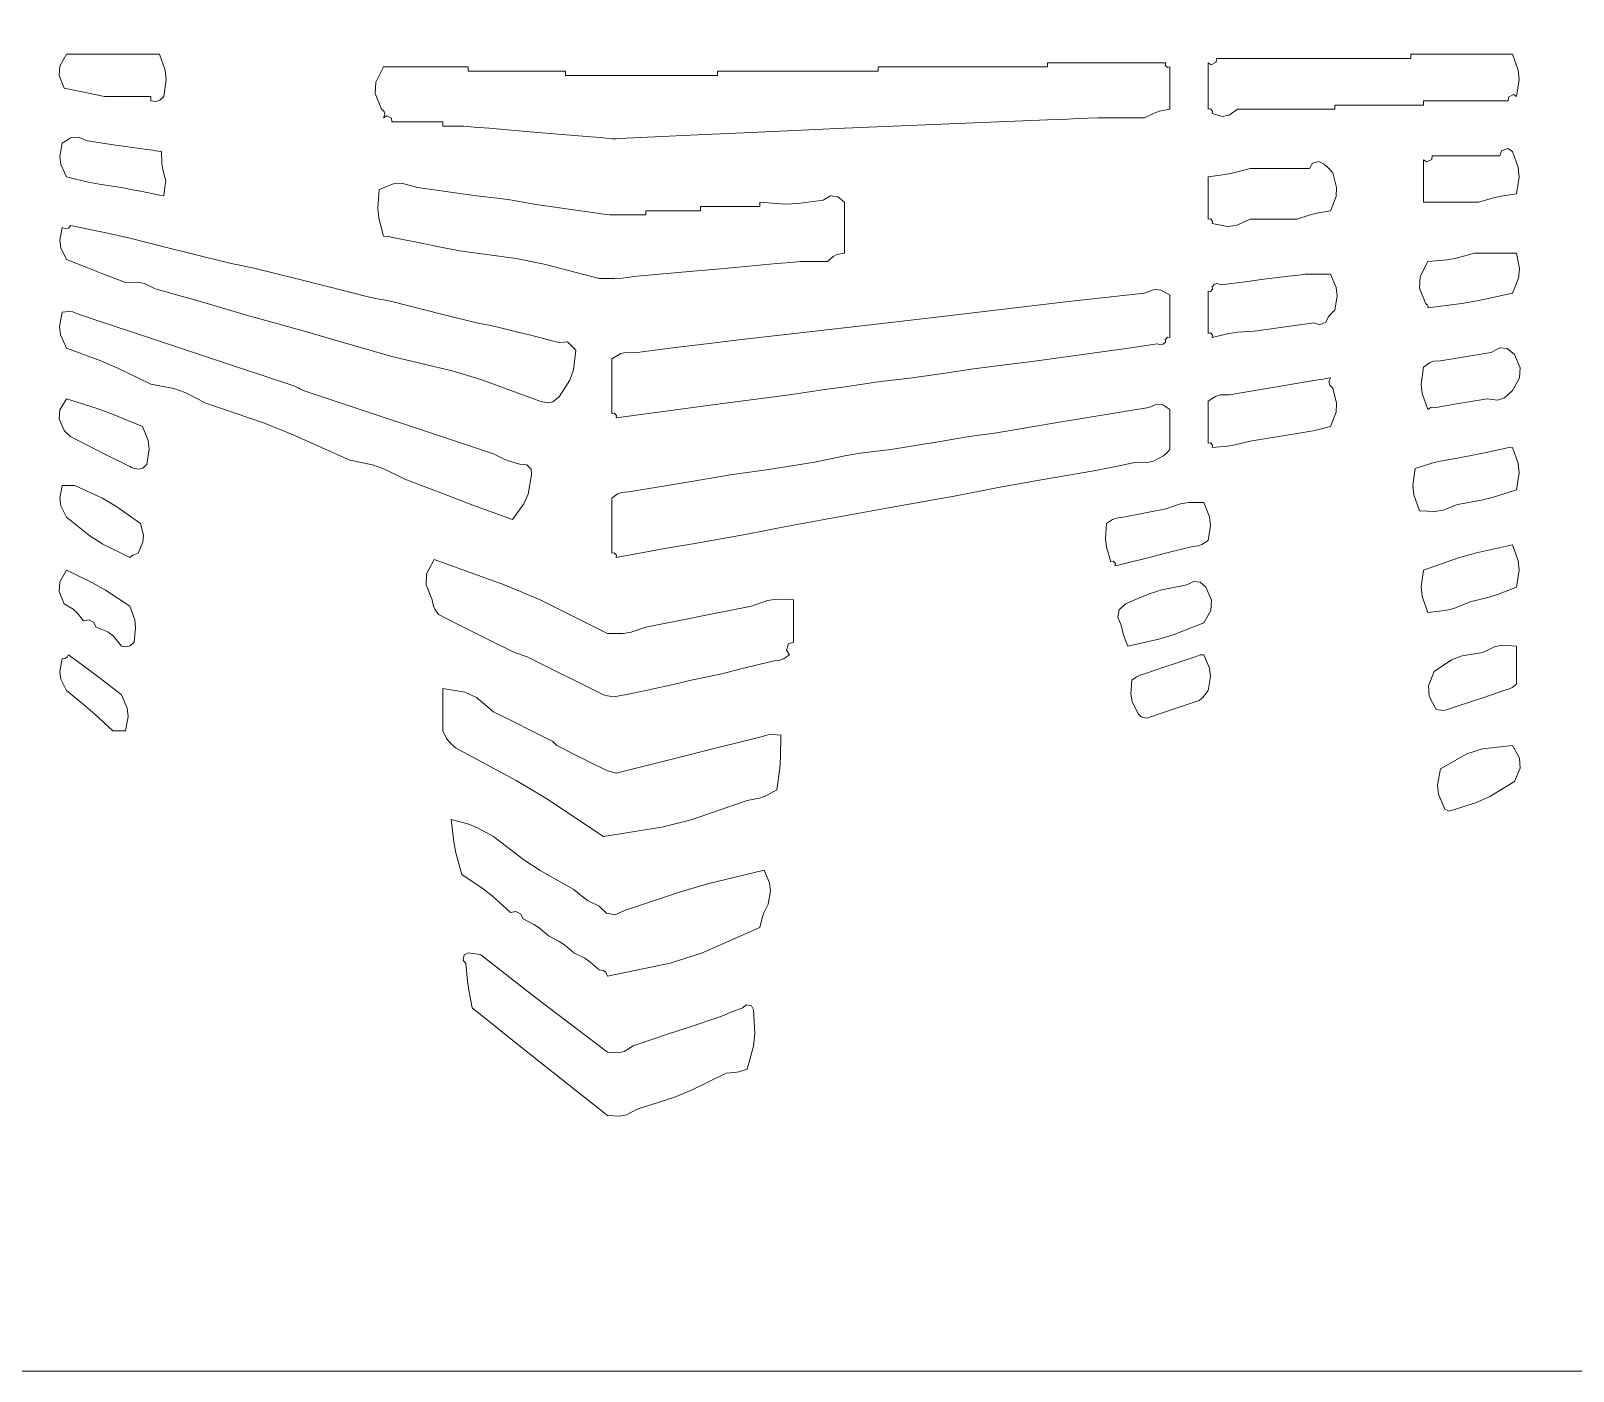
# Model space of a CAD drawing. Header units: millimetres. Extents: x -47800 to 104182, y -50696 to 46579.
# Drawn here: x -47197.87 to -47189.13, y 45954.62 to 45962.22 of the extents above; entities that cross this region are included whole.
import ezdxf

# ---------------------------------------------------------------- set-up
doc = ezdxf.new("R2010")
doc.units = ezdxf.units.MM
doc.header["$LTSCALE"] = 0.5
doc.layers.add('图框', color=7, linetype='Continuous', lineweight=18)
doc.layers.add('打印', color=7, linetype='Continuous', lineweight=15, plot=False)
doc.layers.add('打印-禁用', color=7, linetype='Continuous', lineweight=15, plot=False)

# ---------------------------------------------------------------- blocks, each defined once
blk = doc.blocks.new('GZDEH零件A4图框V01版')
at = {"lineweight": 5}
for p, q in [((65.4866, 7.4648), (65.4488, 7.3979)), ((65.6975, 7.4648), (65.4866, 7.4648)), ((65.803, 7.4648), (65.6975, 7.4648)), ((66.0139, 7.4648), (65.803, 7.4648)), ((66.0463, 7.374), (66.0139, 7.4648)), ((72.0058, 7.4408), (72.0035, 7.4195)), ((72.4468, 7.4408), (72.0058, 7.4408)), ((72.6673, 7.4408), (72.4468, 7.4408)), ((73.1083, 7.4408), (72.6673, 7.4408)), ((73.3384, 7.4648), (73.1083, 7.4648)), ((73.1083, 7.4648), (73.1083, 7.4552)), ((73.1083, 7.4552), (73.1083, 7.4504)), ((73.1083, 7.4504), (73.1083, 7.4408)), ((73.4535, 7.4648), (73.3384, 7.4648)), ((73.6836, 7.4648), (73.4535, 7.4648)), ((73.7159, 7.374), (73.6836, 7.4648)), ((65.4488, 7.3979), (65.4454, 7.3441)), ((66.0516, 7.3204), (66.0463, 7.374)), ((67.2842, 7.3928), (67.2401, 7.3076)), ((67.4759, 7.3928), (67.2842, 7.3928)), ((67.5718, 7.3928), (67.4759, 7.3928)), ((67.7635, 7.3928), (67.5718, 7.3928)), ((67.7635, 7.3833), (67.7635, 7.3928)), ((67.7635, 7.3785), (67.7635, 7.3833)), ((67.7635, 7.3689), (67.7635, 7.3785)), ((67.984, 7.3689), (67.7635, 7.3689)), ((68.0943, 7.3689), (67.984, 7.3689)), ((68.3148, 7.3689), (68.0943, 7.3689)), ((68.3148, 7.3593), (68.3148, 7.3689)), ((68.3148, 7.3545), (68.3148, 7.3593)), ((68.3148, 7.3449), (68.3148, 7.3545)), ((68.6599, 7.3449), (68.3148, 7.3449)), ((68.8325, 7.3449), (68.6599, 7.3449)), ((69.1776, 7.3449), (68.8325, 7.3449)), ((69.5419, 7.3689), (69.1776, 7.3689)), ((69.1776, 7.3689), (69.1776, 7.3593)), ((69.1776, 7.3593), (69.1776, 7.3545)), ((69.1776, 7.3545), (69.1776, 7.3449)), ((69.7241, 7.3689), (69.5419, 7.3689)), ((70.0884, 7.3689), (69.7241, 7.3689)), ((70.4719, 7.3928), (70.0884, 7.3928)), ((70.0884, 7.3928), (70.0884, 7.3833)), ((70.0884, 7.3833), (70.0884, 7.3785)), ((70.0884, 7.3785), (70.0884, 7.3689)), ((70.6636, 7.3928), (70.4719, 7.3928)), ((71.0471, 7.3928), (70.6636, 7.3928)), ((71.3155, 7.4168), (71.0471, 7.4168)), ((71.0471, 7.4168), (71.0471, 7.4072)), ((71.0471, 7.4072), (71.0471, 7.4024)), ((71.0471, 7.4024), (71.0471, 7.3928)), ((71.4498, 7.4168), (71.3155, 7.4168)), ((71.7182, 7.4168), (71.4498, 7.4168)), ((71.7159, 7.4035), (71.7182, 7.4168)), ((71.7288, 7.3906), (71.7159, 7.4035)), ((71.7422, 7.3928), (71.7288, 7.3906)), ((71.7422, 7.297), (71.7422, 7.3928)), ((71.9763, 7.4059), (71.9579, 7.4168)), ((71.9579, 7.4168), (71.9579, 7.3114)), ((72.0035, 7.4195), (71.9763, 7.4059)), ((73.7213, 7.3204), (73.7159, 7.374)), ((65.4454, 7.3441), (65.4746, 7.273)), ((65.4746, 7.273), (65.5659, 7.2547)), ((66.0379, 7.2251), (66.0516, 7.3204)), ((67.2401, 7.3076), (67.2368, 7.2424)), ((71.7422, 7.249), (71.7422, 7.297)), ((71.9579, 7.3114), (71.9579, 7.2586)), ((71.9579, 7.2586), (71.9579, 7.1532)), ((73.7075, 7.2251), (73.7213, 7.3204)), ((65.5659, 7.2547), (65.6114, 7.2451)), ((65.6114, 7.2451), (65.7023, 7.2251)), ((65.7023, 7.2251), (65.8078, 7.2251)), ((65.8078, 7.2251), (65.8605, 7.2251)), ((65.8605, 7.2251), (65.9659, 7.2251)), ((65.9659, 7.2251), (65.9659, 7.2155)), ((65.9659, 7.2155), (65.9659, 7.2107)), ((65.9659, 7.2107), (65.9659, 7.2011)), ((65.9659, 7.2011), (65.9961, 7.1977)), ((65.9961, 7.1977), (66.0158, 7.2043)), ((66.0158, 7.2043), (66.0379, 7.2251)), ((67.2368, 7.2424), (67.2722, 7.1532)), ((71.7422, 7.1532), (71.7422, 7.249)), ((72.6769, 7.1676), (72.6769, 7.1771)), ((72.6769, 7.1771), (72.8782, 7.1771)), ((72.8782, 7.1771), (72.9789, 7.1771)), ((72.9789, 7.1771), (73.1802, 7.1771)), ((73.1802, 7.1915), (73.1802, 7.2011)), ((73.1802, 7.2011), (73.372, 7.2011)), ((73.1802, 7.1867), (73.1802, 7.1915)), ((73.1802, 7.1771), (73.1802, 7.1867)), ((73.372, 7.2011), (73.4679, 7.2011)), ((73.4679, 7.2011), (73.6596, 7.2011)), ((73.6596, 7.2011), (73.6619, 7.2224)), ((73.6619, 7.2224), (73.6891, 7.236)), ((73.6891, 7.236), (73.7075, 7.2251)), ((67.2722, 7.1532), (67.2874, 7.1406)), ((67.2917, 7.1235), (67.2842, 7.1052)), ((67.2842, 7.1052), (67.3026, 7.1162)), ((67.2874, 7.1406), (67.2917, 7.1235)), ((67.3026, 7.1162), (67.3298, 7.1026)), ((67.3298, 7.1026), (67.3321, 7.0813)), ((70.5869, 7.0741), (71.0471, 7.0933)), ((71.0471, 7.0933), (71.1622, 7.098)), ((71.1622, 7.098), (71.2197, 7.1004)), ((71.2197, 7.1004), (71.3347, 7.1052)), ((71.3347, 7.1052), (71.4402, 7.1052)), ((71.4402, 7.1052), (71.4929, 7.1052)), ((71.4929, 7.1052), (71.5984, 7.1052)), ((71.5984, 7.1052), (71.6528, 7.132)), ((71.6528, 7.132), (71.6826, 7.1419)), ((71.6826, 7.1419), (71.7422, 7.1532)), ((71.9579, 7.1532), (71.9713, 7.1554)), ((71.9713, 7.1554), (71.9841, 7.1426)), ((71.9841, 7.1426), (71.9819, 7.1292)), ((71.9819, 7.1292), (72.0376, 7.1121)), ((72.0376, 7.1121), (72.0784, 7.1189)), ((72.0784, 7.1189), (72.1257, 7.1532)), ((72.1257, 7.1532), (72.3462, 7.1532)), ((72.3462, 7.1532), (72.4564, 7.1532)), ((72.4564, 7.1532), (72.6769, 7.1532)), ((72.6769, 7.1628), (72.6769, 7.1676)), ((72.6769, 7.1532), (72.6769, 7.1628)), ((67.3321, 7.0813), (67.4472, 7.0813)), ((67.4472, 7.0813), (67.5047, 7.0813)), ((67.5047, 7.0813), (67.6197, 7.0813)), ((67.6197, 7.0813), (67.6197, 7.0717)), ((67.6197, 7.0717), (67.6197, 7.0669)), ((67.6197, 7.0669), (67.6197, 7.0573)), ((67.6197, 7.0573), (67.6677, 7.0573)), ((67.6677, 7.0573), (67.6916, 7.0573)), ((67.6916, 7.0573), (67.7396, 7.0573)), ((67.7396, 7.0573), (67.7971, 7.0525)), ((67.7971, 7.0525), (67.8258, 7.0501)), ((67.8258, 7.0501), (67.8834, 7.0453)), ((67.8834, 7.0453), (68.1135, 7.0261)), ((68.1135, 7.0261), (68.2285, 7.0166)), ((68.2285, 7.0166), (68.4586, 6.9974)), ((68.4586, 6.9974), (68.5161, 6.9926)), ((68.5784, 6.9854), (69.1057, 7.0094)), ((69.1057, 7.0094), (69.3694, 7.0213)), ((69.3694, 7.0213), (69.8967, 7.0453)), ((69.8967, 7.0453), (70.3568, 7.0645)), ((70.3568, 7.0645), (70.5869, 7.0741)), ((65.4626, 6.9614), (65.45, 6.8852)), ((65.5122, 6.991), (65.4626, 6.9614)), ((65.5526, 6.9943), (65.5122, 6.991)), ((65.6064, 6.9734), (65.5526, 6.9943)), ((65.7407, 6.9542), (65.6064, 6.9734)), ((65.8078, 6.9447), (65.7407, 6.9542)), ((65.942, 6.9255), (65.8078, 6.9447)), ((65.9755, 6.9207), (65.942, 6.9255)), ((65.9923, 6.9183), (65.9755, 6.9207)), ((66.0259, 6.9135), (65.9923, 6.9183)), ((66.0282, 6.8457), (66.0259, 6.9135)), ((68.5161, 6.9926), (68.5449, 6.9902)), ((68.5449, 6.9902), (68.6024, 6.9854)), ((68.588, 6.9854), (68.5784, 6.9854)), ((68.5928, 6.9854), (68.588, 6.9854)), ((68.6024, 6.9854), (68.5928, 6.9854)), ((73.622, 6.918), (73.6117, 6.8895)), ((73.6582, 6.9301), (73.622, 6.918)), ((73.6836, 6.9135), (73.6582, 6.9301)), ((73.7159, 6.8227), (73.6836, 6.9135)), ((65.45, 6.8852), (65.4556, 6.8405)), ((65.4556, 6.8405), (65.4866, 6.7697)), ((66.0331, 6.8114), (66.0282, 6.8457)), ((72.5507, 6.8478), (72.5331, 6.8176)), ((72.5861, 6.8579), (72.5507, 6.8478)), ((72.617, 6.8416), (72.5861, 6.8579)), ((72.6362, 6.8224), (72.617, 6.8416)), ((72.6458, 6.8128), (72.6362, 6.8224)), ((73.1987, 6.8546), (73.1802, 6.8656)), ((73.1802, 6.8656), (73.1802, 6.7697)), ((73.2259, 6.8682), (73.1987, 6.8546)), ((73.2282, 6.8895), (73.2259, 6.8682)), ((73.3816, 6.8895), (73.2282, 6.8895)), ((73.4583, 6.8895), (73.3816, 6.8895)), ((73.6117, 6.8895), (73.4583, 6.8895)), ((73.7213, 6.7692), (73.7159, 6.8227)), ((65.4866, 6.7697), (65.61, 6.74)), ((65.61, 6.74), (65.6726, 6.728)), ((66.0498, 6.7457), (66.0331, 6.8114)), ((66.0449, 6.7122), (66.0498, 6.7457)), ((67.3926, 6.7326), (67.3405, 6.7297)), ((67.4759, 6.7098), (67.3926, 6.7326)), ((72.0547, 6.7833), (71.9579, 6.7697)), ((71.9579, 6.7697), (71.9579, 6.6738)), ((72.103, 6.7929), (72.0547, 6.7833)), ((72.1976, 6.8176), (72.103, 6.7929)), ((72.3318, 6.8176), (72.1976, 6.8176)), ((72.3989, 6.8176), (72.3318, 6.8176)), ((72.5331, 6.8176), (72.3989, 6.8176)), ((72.6649, 6.7937), (72.6458, 6.8128)), ((72.6867, 6.71), (72.6649, 6.7937)), ((73.1802, 6.7697), (73.1802, 6.7218)), ((73.7075, 6.6738), (73.7213, 6.7692)), ((65.6726, 6.728), (65.7982, 6.7098)), ((65.7982, 6.7098), (65.8701, 6.6954)), ((65.8701, 6.6954), (65.906, 6.6882)), ((65.906, 6.6882), (65.9779, 6.6738)), ((65.9779, 6.6738), (66.0019, 6.669)), ((66.0019, 6.669), (66.0139, 6.6666)), ((66.0139, 6.6666), (66.0379, 6.6618)), ((66.0379, 6.6618), (66.0425, 6.6954)), ((66.0425, 6.6954), (66.0449, 6.7122)), ((67.2602, 6.6978), (67.2521, 6.5922)), ((67.3405, 6.7297), (67.2602, 6.6978)), ((67.6101, 6.6906), (67.4759, 6.7098)), ((67.6772, 6.681), (67.6101, 6.6906)), ((67.8115, 6.6618), (67.6772, 6.681)), ((67.9462, 6.6468), (67.8115, 6.6618)), ((68.0134, 6.6372), (67.9462, 6.6468)), ((69.8188, 6.6616), (69.7768, 6.6379)), ((69.8603, 6.6574), (69.8188, 6.6616)), ((69.8967, 6.6259), (69.8603, 6.6574)), ((71.9579, 6.6738), (71.9579, 6.6259)), ((72.6529, 6.5779), (72.6838, 6.6587)), ((72.6838, 6.6587), (72.6867, 6.71)), ((73.1802, 6.7218), (73.1802, 6.6259)), ((73.4918, 6.6259), (73.5768, 6.6503)), ((73.5768, 6.6503), (73.6202, 6.66)), ((73.6202, 6.66), (73.7075, 6.6738)), ((67.2521, 6.5922), (67.2572, 6.5365)), ((68.147, 6.6139), (68.0134, 6.6372)), ((68.2812, 6.5947), (68.147, 6.6139)), ((68.3483, 6.5851), (68.2812, 6.5947)), ((68.4826, 6.566), (68.3483, 6.5851)), ((68.5161, 6.5612), (68.4826, 6.566)), ((68.5329, 6.5588), (68.5161, 6.5612)), ((68.5665, 6.554), (68.5329, 6.5588)), ((68.8948, 6.5779), (68.7702, 6.5779)), ((68.7702, 6.5779), (68.7702, 6.5684)), ((68.7702, 6.5684), (68.7702, 6.5636)), ((68.7702, 6.5636), (68.7702, 6.554)), ((68.9571, 6.5779), (68.8948, 6.5779)), ((69.0818, 6.5779), (68.9571, 6.5779)), ((69.216, 6.6019), (69.0818, 6.6019)), ((69.0818, 6.6019), (69.0818, 6.5923)), ((69.0818, 6.5923), (69.0818, 6.5875)), ((69.0818, 6.5875), (69.0818, 6.5779)), ((69.2831, 6.6019), (69.216, 6.6019)), ((69.4173, 6.6019), (69.2831, 6.6019)), ((69.5608, 6.6158), (69.4173, 6.6259)), ((69.4173, 6.6259), (69.4173, 6.6163)), ((69.4173, 6.6163), (69.4173, 6.6115)), ((69.4173, 6.6115), (69.4173, 6.6019)), ((69.6343, 6.6183), (69.5608, 6.6158)), ((69.7768, 6.6379), (69.6343, 6.6183)), ((69.8967, 6.5108), (69.8967, 6.6259)), ((71.9579, 6.6259), (71.9579, 6.53)), ((72.5362, 6.555), (72.575, 6.5647)), ((72.575, 6.5647), (72.6529, 6.5779)), ((73.1802, 6.6259), (73.3049, 6.6259)), ((73.3049, 6.6259), (73.3672, 6.6259)), ((73.3672, 6.6259), (73.4918, 6.6259)), ((65.4626, 6.4821), (65.4496, 6.4107)), ((65.4809, 6.4746), (65.4626, 6.4821)), ((65.498, 6.4788), (65.4809, 6.4746)), ((65.5106, 6.4941), (65.498, 6.4788)), ((65.645, 6.4664), (65.5106, 6.4941)), ((67.2572, 6.5365), (67.2842, 6.4341)), ((68.6479, 6.554), (68.5665, 6.554)), ((68.6887, 6.554), (68.6479, 6.554)), ((68.7702, 6.554), (68.6887, 6.554)), ((69.8967, 6.4533), (69.8967, 6.5108)), ((71.9579, 6.53), (71.9713, 6.5323)), ((71.9713, 6.5323), (71.9841, 6.5194)), ((71.9841, 6.5194), (71.9819, 6.506)), ((71.9819, 6.506), (72.067, 6.4889)), ((72.067, 6.4889), (72.1183, 6.4946)), ((72.1183, 6.4946), (72.1976, 6.53)), ((72.1976, 6.53), (72.303, 6.53)), ((72.303, 6.53), (72.3558, 6.53)), ((72.3558, 6.53), (72.4612, 6.53)), ((72.4612, 6.53), (72.5362, 6.555)), ((65.4496, 6.4107), (65.4553, 6.3678)), ((65.7121, 6.452), (65.645, 6.4664)), ((65.8461, 6.4222), (65.7121, 6.452)), ((66.0762, 6.3646), (65.8461, 6.4222)), ((67.2842, 6.4341), (67.3132, 6.4316)), ((67.3132, 6.4316), (67.3278, 6.4291)), ((67.3278, 6.4291), (67.3561, 6.4222)), ((67.3561, 6.4222), (67.4999, 6.3934)), ((67.4999, 6.3934), (67.5718, 6.379)), ((69.8967, 6.3383), (69.8967, 6.4533)), ((65.4553, 6.3678), (65.4866, 6.3023)), ((65.4866, 6.3023), (65.6206, 6.249)), ((66.1912, 6.3359), (66.0762, 6.3646)), ((66.4213, 6.2783), (66.1912, 6.3359)), ((67.5718, 6.379), (67.7156, 6.3503)), ((67.7156, 6.3503), (68.0351, 6.3066)), ((68.0351, 6.3066), (68.1943, 6.2752)), ((69.8008, 6.2903), (69.8326, 6.319)), ((69.8326, 6.319), (69.8546, 6.33)), ((69.8546, 6.33), (69.8967, 6.3383)), ((73.311, 6.2997), (73.2042, 6.2903)), ((73.3646, 6.3095), (73.311, 6.2997)), ((73.4679, 6.3383), (73.3646, 6.3095)), ((73.5637, 6.3383), (73.4679, 6.3383)), ((73.6117, 6.3383), (73.5637, 6.3383)), ((73.7075, 6.3383), (73.6117, 6.3383)), ((73.7241, 6.2482), (73.7075, 6.3383)), ((65.6206, 6.249), (65.6877, 6.2226)), ((65.6877, 6.2226), (65.8221, 6.1705)), ((66.4693, 6.2688), (66.4213, 6.2783)), ((66.4932, 6.264), (66.4693, 6.2688)), ((66.5412, 6.2544), (66.4932, 6.264)), ((66.8096, 6.1873), (66.5412, 6.2544)), ((68.1943, 6.2752), (68.5065, 6.1945)), ((68.7222, 6.2064), (69.0386, 6.2352)), ((69.0386, 6.2352), (69.1968, 6.2496)), ((69.1968, 6.2496), (69.5132, 6.2783)), ((69.5132, 6.2783), (69.5659, 6.2831)), ((69.5659, 6.2831), (69.5923, 6.2855)), ((69.5923, 6.2855), (69.645, 6.2903)), ((69.645, 6.2903), (69.7073, 6.2903)), ((69.7073, 6.2903), (69.7385, 6.2903)), ((69.7385, 6.2903), (69.8008, 6.2903)), ((72.4516, 6.2112), (72.4133, 6.2064)), ((72.4708, 6.2136), (72.4516, 6.2112)), ((72.5091, 6.2184), (72.4708, 6.2136)), ((72.5667, 6.2184), (72.5091, 6.2184)), ((72.5954, 6.2184), (72.5667, 6.2184)), ((72.6529, 6.2184), (72.5954, 6.2184)), ((72.685, 6.1429), (72.6529, 6.2184)), ((73.2042, 6.2903), (73.1601, 6.2051)), ((73.7186, 6.1952), (73.7241, 6.2482)), ((65.8221, 6.1705), (65.8907, 6.1737)), ((65.8907, 6.1737), (65.9287, 6.1656)), ((65.9287, 6.1656), (65.9899, 6.1345)), ((65.9899, 6.1345), (66.1916, 6.0783)), ((66.9438, 6.1537), (66.8096, 6.1873)), ((67.2123, 6.0866), (66.9438, 6.1537)), ((68.5065, 6.1945), (68.5929, 6.1939)), ((68.5929, 6.1939), (68.6364, 6.1964)), ((68.6364, 6.1964), (68.7222, 6.2064)), ((71.6524, 6.1308), (71.5984, 6.1106)), ((71.6922, 6.1275), (71.6524, 6.1308)), ((71.7422, 6.0986), (71.6922, 6.1275)), ((71.9713, 6.1203), (71.9579, 6.1226)), ((71.9579, 6.1226), (71.9579, 6.0267)), ((71.9841, 6.1332), (71.9713, 6.1203)), ((71.9944, 6.1618), (71.9819, 6.1465)), ((71.9819, 6.1465), (71.9841, 6.1332)), ((72.0115, 6.166), (71.9944, 6.1618)), ((72.0298, 6.1585), (72.0115, 6.166)), ((72.1832, 6.1777), (72.0298, 6.1585)), ((72.2599, 6.1873), (72.1832, 6.1777)), ((72.4133, 6.2064), (72.2599, 6.1873)), ((72.6905, 6.0956), (72.685, 6.1429)), ((73.1601, 6.2051), (73.1569, 6.1399)), ((73.1569, 6.1399), (73.1922, 6.0507)), ((73.6836, 6.1106), (73.7186, 6.1952)), ((66.1916, 6.0783), (66.2923, 6.0495)), ((66.2923, 6.0495), (66.4932, 5.9907)), ((67.2602, 6.077), (67.2123, 6.0866)), ((67.2842, 6.0722), (67.2602, 6.077)), ((67.3321, 6.0626), (67.2842, 6.0722)), ((67.5239, 6.0147), (67.3321, 6.0626)), ((71.1669, 6.0626), (70.4193, 5.9747)), ((71.3395, 6.0818), (71.1669, 6.0626)), ((71.4258, 6.0914), (71.3395, 6.0818)), ((71.5984, 6.1106), (71.4258, 6.0914)), ((71.7422, 6.0027), (71.7422, 6.0986)), ((72.6769, 6.0147), (72.6905, 6.0956)), ((73.1922, 6.0507), (73.2016, 6.0455)), ((73.2016, 6.0455), (73.2057, 6.0373)), ((73.2042, 6.0267), (73.3973, 6.0517)), ((73.2057, 6.0373), (73.2042, 6.0267)), ((73.3973, 6.0517), (73.4935, 6.0685)), ((73.4935, 6.0685), (73.6836, 6.1106)), ((65.4626, 6.0027), (65.4471, 5.9221)), ((65.5011, 6.0067), (65.4626, 6.0027)), ((65.5222, 6.004), (65.5011, 6.0067)), ((65.5585, 5.9907), (65.5222, 6.004)), ((66.0474, 5.8278), (65.5585, 5.9907)), ((66.4932, 5.9907), (66.8293, 5.8966)), ((67.6197, 5.9907), (67.5239, 6.0147)), ((67.8115, 5.9428), (67.6197, 5.9907)), ((70.4193, 5.9747), (70.0454, 5.9315)), ((71.7422, 5.9548), (71.7422, 6.0027)), ((71.7422, 5.8589), (71.7422, 5.9548)), ((71.9579, 6.0267), (71.9579, 5.9788)), ((71.9579, 5.9788), (71.9579, 5.8829)), ((72.5916, 5.9308), (72.6259, 5.9455)), ((72.6259, 5.9455), (72.641, 5.9788)), ((72.641, 5.9788), (72.6553, 5.9931)), ((72.6553, 5.9931), (72.6625, 6.0003)), ((72.6625, 6.0003), (72.6769, 6.0147)), ((65.4471, 5.9221), (65.4528, 5.8738)), ((65.4528, 5.8738), (65.4866, 5.799)), ((66.8293, 5.8966), (66.9971, 5.8486)), ((67.8594, 5.9332), (67.8115, 5.9428)), ((67.8834, 5.9284), (67.8594, 5.9332)), ((67.9313, 5.9188), (67.8834, 5.9284)), ((68.0463, 5.8901), (67.9313, 5.9188)), ((68.1039, 5.8757), (68.0463, 5.8901)), ((68.2189, 5.8469), (68.1039, 5.8757)), ((70.0454, 5.9315), (69.2975, 5.8469)), ((71.7159, 5.8483), (71.7288, 5.8612)), ((71.7288, 5.8612), (71.7422, 5.8589)), ((71.9579, 5.8829), (71.9713, 5.8852)), ((71.9713, 5.8852), (71.9841, 5.8723)), ((71.9819, 5.8589), (72.0761, 5.8817)), ((71.9841, 5.8723), (71.9819, 5.8589)), ((72.0761, 5.8817), (72.1248, 5.889)), ((72.1248, 5.889), (72.2215, 5.8949)), ((72.2215, 5.8949), (72.3558, 5.914)), ((72.3558, 5.914), (72.4229, 5.9236)), ((72.4229, 5.9236), (72.5571, 5.9428)), ((72.5571, 5.9428), (72.5916, 5.9308)), ((65.4866, 5.799), (65.6818, 5.7262)), ((66.2919, 5.7463), (66.0474, 5.8278)), ((66.9971, 5.8486), (67.3321, 5.7511)), ((68.2605, 5.8345), (68.2189, 5.8469)), ((68.2835, 5.8319), (68.2605, 5.8345)), ((68.3268, 5.8349), (68.2835, 5.8319)), ((68.3459, 5.8158), (68.3268, 5.8349)), ((68.3555, 5.8062), (68.3459, 5.8158)), ((68.3747, 5.787), (68.3555, 5.8062)), ((68.3609, 5.6756), (68.3747, 5.787)), ((68.663, 5.7764), (68.6301, 5.7682)), ((68.7222, 5.775), (68.663, 5.7764)), ((68.9523, 5.8038), (68.7222, 5.775)), ((69.0674, 5.8182), (68.9523, 5.8038)), ((69.2975, 5.8469), (69.0674, 5.8182)), ((71.1669, 5.7511), (71.3683, 5.7798)), ((71.3683, 5.7798), (71.4689, 5.7942)), ((71.4689, 5.7942), (71.6703, 5.823)), ((71.6703, 5.823), (71.6895, 5.8184)), ((71.6895, 5.8184), (71.7034, 5.8219)), ((71.7034, 5.8219), (71.7182, 5.8349)), ((71.7182, 5.8349), (71.7159, 5.8483)), ((73.5637, 5.775), (73.4487, 5.7559)), ((73.61, 5.8007), (73.5637, 5.775)), ((73.6546, 5.7967), (73.61, 5.8007)), ((73.6955, 5.763), (73.6546, 5.7967)), ((65.6818, 5.7262), (65.7781, 5.6853)), ((65.7781, 5.6853), (65.9659, 5.5953)), ((66.7809, 5.5833), (66.2919, 5.7463)), ((67.3321, 5.7511), (67.6731, 5.6706)), ((68.6301, 5.7682), (68.5784, 5.7391)), ((68.5784, 5.7391), (68.5784, 5.6144)), ((70.6157, 5.6792), (70.8362, 5.7079)), ((70.8362, 5.7079), (70.9464, 5.7223)), ((70.9464, 5.7223), (71.1669, 5.7511)), ((73.1802, 5.6911), (73.1665, 5.5958)), ((73.2127, 5.7162), (73.1802, 5.6911)), ((73.2352, 5.7246), (73.2127, 5.7162)), ((73.2761, 5.7271), (73.2352, 5.7246)), ((73.3912, 5.7463), (73.2761, 5.7271)), ((73.4487, 5.7559), (73.3912, 5.7463)), ((73.727, 5.6877), (73.6955, 5.763)), ((73.7236, 5.6304), (73.727, 5.6877)), ((67.6731, 5.6706), (67.842, 5.6199)), ((67.842, 5.6199), (68.171, 5.4994)), ((68.2788, 5.5234), (68.3398, 5.6176)), ((68.3398, 5.6176), (68.3609, 5.6756)), ((68.5784, 5.6144), (68.5784, 5.5521)), ((69.8871, 5.5785), (70.0884, 5.6073)), ((70.0884, 5.6073), (70.1651, 5.6168)), ((70.1651, 5.6168), (70.2034, 5.6216)), ((70.2034, 5.6216), (70.2801, 5.6312)), ((70.2801, 5.6312), (70.4144, 5.6504)), ((70.4144, 5.6504), (70.4815, 5.66)), ((70.4815, 5.66), (70.6157, 5.6792)), ((72.581, 5.6192), (72.3797, 5.5857)), ((72.6098, 5.624), (72.581, 5.6192)), ((72.6242, 5.6264), (72.6098, 5.624)), ((72.6529, 5.6312), (72.6242, 5.6264)), ((72.6435, 5.6087), (72.6529, 5.6312)), ((72.6476, 5.5885), (72.6435, 5.6087)), ((73.1665, 5.5958), (73.1718, 5.5422)), ((73.6836, 5.5593), (73.7236, 5.6304)), ((65.4866, 5.5114), (65.4494, 5.4497)), ((65.6617, 5.4565), (65.4866, 5.5114)), ((65.9659, 5.5953), (66.0953, 5.5695)), ((66.0953, 5.5695), (66.1599, 5.5471)), ((66.1599, 5.5471), (66.2775, 5.4874)), ((66.8, 5.5737), (66.7809, 5.5833)), ((66.8096, 5.5689), (66.8, 5.5737)), ((66.8288, 5.5593), (66.8096, 5.5689)), ((67.2602, 5.4155), (66.8288, 5.5593)), ((68.2446, 5.4955), (68.2788, 5.5234)), ((68.5784, 5.5521), (68.5784, 5.4275)), ((69.1919, 5.4836), (69.5851, 5.5353)), ((69.5851, 5.5353), (69.7864, 5.5641)), ((69.7864, 5.5641), (69.8871, 5.5785)), ((72.0006, 5.5255), (71.9579, 5.4994)), ((72.0277, 5.5336), (72.0006, 5.5255)), ((72.0777, 5.5353), (72.0277, 5.5336)), ((72.2791, 5.5689), (72.0777, 5.5353)), ((72.3797, 5.5857), (72.2791, 5.5689)), ((72.6649, 5.5713), (72.6476, 5.5885)), ((72.6868, 5.4877), (72.6649, 5.5713)), ((73.1718, 5.5422), (73.2042, 5.4515)), ((73.4247, 5.4922), (73.5398, 5.5114)), ((73.5398, 5.5114), (73.6, 5.5047)), ((73.6, 5.5047), (73.6394, 5.5178)), ((73.6394, 5.5178), (73.6836, 5.5593)), ((65.4494, 5.4497), (65.4459, 5.3977)), ((65.7483, 5.4252), (65.6617, 5.4565)), ((65.918, 5.3556), (65.7483, 5.4252)), ((66.2775, 5.4874), (66.6091, 5.373)), ((68.171, 5.4994), (68.2138, 5.4886)), ((68.2138, 5.4886), (68.2446, 5.4955)), ((68.5784, 5.4275), (68.5918, 5.4298)), ((68.5918, 5.4298), (68.6047, 5.4169)), ((68.6024, 5.4035), (68.9953, 5.4572)), ((68.9953, 5.4572), (69.1919, 5.4836)), ((71.6223, 5.4634), (71.2772, 5.4059)), ((71.6672, 5.481), (71.6223, 5.4634)), ((71.7017, 5.4775), (71.6672, 5.481)), ((71.7422, 5.4515), (71.7017, 5.4775)), ((71.7422, 5.3604), (71.7422, 5.4515)), ((71.9579, 5.4994), (71.9579, 5.4035)), ((72.6529, 5.3556), (72.6839, 5.4363)), ((72.6839, 5.4363), (72.6868, 5.4877)), ((73.2042, 5.4515), (73.2209, 5.462)), ((73.2209, 5.462), (73.2324, 5.4649)), ((73.2324, 5.4649), (73.2521, 5.4634)), ((73.2521, 5.4634), (73.3672, 5.4826)), ((73.3672, 5.4826), (73.4247, 5.4922)), ((65.4459, 5.3977), (65.4746, 5.3316)), ((65.9503, 5.275), (65.918, 5.3556)), ((66.6091, 5.373), (66.7727, 5.308)), ((67.4759, 5.3436), (67.2602, 5.4155)), ((67.9073, 5.1998), (67.4759, 5.3436)), ((68.6047, 5.4169), (68.6024, 5.4035)), ((71.1046, 5.3772), (70.7595, 5.3196)), ((71.2772, 5.4059), (71.1046, 5.3772)), ((71.7422, 5.3148), (71.7422, 5.3604)), ((71.9579, 5.4035), (71.9579, 5.3556)), ((71.9579, 5.3556), (71.9579, 5.2597)), ((72.553, 5.33), (72.5868, 5.3372)), ((72.5868, 5.3372), (72.6529, 5.3556)), ((65.4746, 5.3316), (65.489, 5.3172)), ((65.489, 5.3172), (65.4962, 5.3101)), ((65.4962, 5.3101), (65.5106, 5.2957)), ((65.5106, 5.2957), (65.6448, 5.2286)), ((65.9558, 5.2256), (65.9503, 5.275)), ((66.7727, 5.308), (67.0924, 5.1638)), ((70.3329, 5.2525), (70.1603, 5.2238)), ((70.4192, 5.2669), (70.3329, 5.2525)), ((70.5917, 5.2957), (70.4192, 5.2669)), ((70.6588, 5.3053), (70.5917, 5.2957)), ((70.6924, 5.3101), (70.6588, 5.3053)), ((70.7595, 5.3196), (70.6924, 5.3101)), ((71.7422, 5.2238), (71.7422, 5.3148)), ((71.9579, 5.2597), (71.9713, 5.262)), ((71.9713, 5.262), (71.9841, 5.2491)), ((71.9841, 5.2491), (71.9819, 5.2358)), ((72.069, 5.2436), (72.1126, 5.2509)), ((72.1126, 5.2509), (72.1976, 5.2717)), ((72.1976, 5.2717), (72.3126, 5.2909)), ((72.3126, 5.2909), (72.3701, 5.3005)), ((72.3701, 5.3005), (72.4852, 5.3196)), ((72.4852, 5.3196), (72.553, 5.33)), ((65.6448, 5.2286), (65.7119, 5.195)), ((65.7119, 5.195), (65.8461, 5.1279)), ((65.942, 5.1399), (65.9558, 5.2256)), ((67.0924, 5.1638), (67.2218, 5.138)), ((67.9672, 5.1703), (67.9073, 5.1998)), ((67.9989, 5.1581), (67.9672, 5.1703)), ((69.8999, 5.1887), (69.7289, 5.1519)), ((69.9866, 5.2031), (69.8999, 5.1887)), ((70.1603, 5.2238), (69.9866, 5.2031)), ((71.6144, 5.151), (71.6491, 5.159)), ((71.6491, 5.159), (71.7062, 5.1878)), ((71.7062, 5.1878), (71.7206, 5.2022)), ((71.7206, 5.2022), (71.7278, 5.2094)), ((71.7278, 5.2094), (71.7422, 5.2238)), ((71.9819, 5.2358), (72.069, 5.2436)), ((73.2746, 5.159), (73.2261, 5.1469)), ((73.372, 5.1758), (73.2746, 5.159)), ((73.4679, 5.195), (73.372, 5.1758)), ((73.5158, 5.2046), (73.4679, 5.195)), ((73.6117, 5.2238), (73.5158, 5.2046)), ((73.64, 5.2308), (73.6117, 5.2238)), ((73.6545, 5.2332), (73.64, 5.2308)), ((73.6836, 5.2358), (73.6545, 5.2332)), ((73.7159, 5.145), (73.6836, 5.2358)), ((65.8461, 5.1279), (65.8557, 5.1231)), ((65.8557, 5.1231), (65.8605, 5.1207)), ((65.8605, 5.1207), (65.8701, 5.1159)), ((65.8701, 5.1159), (65.9002, 5.1125)), ((65.9002, 5.1125), (65.9199, 5.1191)), ((65.9199, 5.1191), (65.942, 5.1399)), ((67.2218, 5.138), (67.2864, 5.1157)), ((67.2864, 5.1157), (67.404, 5.056)), ((68.0631, 5.1399), (67.9989, 5.1581)), ((68.097, 5.1382), (68.0631, 5.1399)), ((68.1214, 5.1138), (68.097, 5.1382)), ((68.1033, 4.9722), (68.123, 5.08)), ((68.123, 5.08), (68.1214, 5.1138)), ((69.2495, 5.08), (69.0194, 5.0416)), ((69.4414, 5.108), (69.2495, 5.08)), ((69.5373, 5.1224), (69.4414, 5.108)), ((69.7289, 5.1519), (69.5373, 5.1224)), ((71.0902, 5.066), (71.3108, 5.1039)), ((71.3108, 5.1039), (71.4066, 5.1231)), ((71.4066, 5.1231), (71.4546, 5.1327)), ((71.4546, 5.1327), (71.5504, 5.1519)), ((71.5504, 5.1519), (71.6144, 5.151)), ((73.1323, 5.1159), (73.1185, 5.0206)), ((73.2261, 5.1469), (73.1323, 5.1159)), ((73.7075, 4.9961), (73.7213, 5.0914)), ((73.7213, 5.0914), (73.7159, 5.145)), ((65.4626, 5.02), (65.4496, 4.9487)), ((65.4914, 5.02), (65.4626, 5.02)), ((65.5058, 5.02), (65.4914, 5.02)), ((65.5345, 5.02), (65.5058, 5.02)), ((65.6904, 4.9478), (65.5345, 5.02)), ((67.404, 5.056), (67.6477, 4.9629)), ((68.6743, 4.9841), (68.6334, 4.9816)), ((68.9044, 5.0224), (68.6743, 4.9841)), ((69.0194, 5.0416), (68.9044, 5.0224)), ((70.6157, 4.9793), (70.6636, 4.9889)), ((70.6636, 4.9889), (70.7595, 5.0081)), ((70.7595, 5.0081), (70.9799, 5.0469)), ((70.9799, 5.0469), (71.0902, 5.066)), ((73.1185, 5.0206), (73.1239, 4.967)), ((73.5755, 4.9547), (73.7075, 4.9961)), ((65.4496, 4.9487), (65.4553, 4.9057)), ((65.4553, 4.9057), (65.4866, 4.8403)), ((65.766, 4.9039), (65.6904, 4.9478)), ((65.906, 4.8043), (65.766, 4.9039)), ((67.6477, 4.9629), (67.77, 4.9174)), ((67.77, 4.9174), (68.0152, 4.8283)), ((68.0152, 4.8283), (68.0796, 4.9169)), ((68.0796, 4.9169), (68.1033, 4.9722)), ((68.6109, 4.9732), (68.5784, 4.9481)), ((68.5784, 4.9481), (68.5784, 4.8235)), ((68.6334, 4.9816), (68.6109, 4.9732)), ((70.1459, 4.893), (70.5198, 4.9601)), ((70.5198, 4.9601), (70.6157, 4.9793)), ((71.801, 4.9164), (71.7182, 4.8882)), ((71.8464, 4.924), (71.801, 4.9164)), ((71.9339, 4.9242), (71.8464, 4.924)), ((71.9662, 4.8436), (71.9339, 4.9242)), ((73.1239, 4.967), (73.1563, 4.8762)), ((73.2902, 4.8813), (73.372, 4.9122)), ((73.372, 4.9122), (73.5079, 4.9378)), ((73.5079, 4.9378), (73.5755, 4.9547)), ((65.4866, 4.8403), (65.6198, 4.7344)), ((68.5784, 4.8235), (68.5784, 4.7612)), ((69.5851, 4.7924), (69.959, 4.8595)), ((69.959, 4.8595), (70.1459, 4.893)), ((71.4161, 4.828), (71.3827, 4.8043)), ((71.4378, 4.8361), (71.4161, 4.828)), ((71.4785, 4.8403), (71.4378, 4.8361)), ((71.5744, 4.8595), (71.4785, 4.8403)), ((71.6223, 4.869), (71.5744, 4.8595)), ((71.7182, 4.8882), (71.6223, 4.869)), ((71.9717, 4.7942), (71.9662, 4.8436)), ((73.1563, 4.8762), (73.2437, 4.8735)), ((73.2437, 4.8735), (73.2902, 4.8813)), ((65.6198, 4.7344), (65.6934, 4.6878)), ((65.9228, 4.7392), (65.906, 4.8043)), ((65.9199, 4.6987), (65.9228, 4.7392)), ((68.5784, 4.7612), (68.5784, 4.6366)), ((69.0481, 4.6925), (69.3454, 4.7444)), ((69.3454, 4.7444), (69.4413, 4.7636)), ((69.4413, 4.7636), (69.4892, 4.7732)), ((69.4892, 4.7732), (69.5851, 4.7924)), ((71.3827, 4.8043), (71.3766, 4.7177)), ((71.9579, 4.7085), (71.9717, 4.7942)), ((65.6934, 4.6878), (65.8461, 4.6126)), ((65.8736, 4.63), (65.894, 4.6366)), ((65.894, 4.6366), (65.9199, 4.6987)), ((68.5784, 4.6366), (68.5918, 4.6388)), ((68.5918, 4.6388), (68.6047, 4.626)), ((68.6024, 4.6126), (68.8994, 4.6662)), ((68.8994, 4.6662), (69.0481, 4.6925)), ((71.3766, 4.7177), (71.3817, 4.6718)), ((71.3817, 4.6718), (71.4066, 4.5886)), ((71.6319, 4.615), (71.7086, 4.6342)), ((71.7086, 4.6342), (71.862, 4.6725)), ((71.862, 4.6725), (71.9026, 4.678)), ((71.9026, 4.678), (71.9237, 4.6859)), ((71.9237, 4.6859), (71.9579, 4.7085)), ((73.4791, 4.6396), (73.3776, 4.6106)), ((73.6836, 4.6845), (73.4791, 4.6396)), ((73.7159, 4.5937), (73.6836, 4.6845)), ((65.8461, 4.6126), (65.8636, 4.625)), ((65.8636, 4.625), (65.8736, 4.63)), ((67.5718, 4.6006), (67.5284, 4.5204)), ((67.9741, 4.4563), (67.5718, 4.6006)), ((68.6047, 4.626), (68.6024, 4.6126)), ((71.4066, 4.5886), (71.42, 4.5909)), ((71.42, 4.5909), (71.4329, 4.578)), ((71.4329, 4.578), (71.4306, 4.5647)), ((71.4306, 4.5647), (71.4498, 4.5695)), ((71.4498, 4.5695), (71.4594, 4.5718)), ((71.4594, 4.5718), (71.4785, 4.5766)), ((71.4785, 4.5766), (71.6319, 4.615)), ((73.3776, 4.6106), (73.1802, 4.5407)), ((73.7213, 4.5402), (73.7159, 4.5937)), ((65.4488, 4.4738), (65.4454, 4.42)), ((65.4866, 4.5407), (65.4488, 4.4738)), ((65.635, 4.4679), (65.4866, 4.5407)), ((65.7074, 4.4269), (65.635, 4.4679)), ((67.5284, 4.5204), (67.5251, 4.4573)), ((71.8765, 4.4769), (71.838, 4.4568)), ((71.9128, 4.4728), (71.8765, 4.4769)), ((71.9459, 4.4448), (71.9128, 4.4728)), ((73.1802, 4.5407), (73.1665, 4.4453)), ((73.7075, 4.4448), (73.7213, 4.5402)), ((65.4454, 4.42), (65.4746, 4.3489)), ((65.8461, 4.337), (65.7074, 4.4269)), ((67.5251, 4.4573), (67.5598, 4.3729)), ((67.5598, 4.3729), (67.5669, 4.3371)), ((68.172, 4.3718), (67.9741, 4.4563)), ((68.5545, 4.1812), (68.172, 4.3718)), ((69.5121, 4.3757), (69.4612, 4.3681)), ((69.609, 4.3729), (69.5121, 4.3757)), ((69.609, 4.277), (69.609, 4.3729)), ((71.6243, 4.4063), (71.4905, 4.3489)), ((71.6953, 4.4283), (71.6243, 4.4063)), ((71.838, 4.4568), (71.6953, 4.4283)), ((71.9776, 4.3696), (71.9459, 4.4448)), ((73.1665, 4.4453), (73.1718, 4.3918)), ((73.1718, 4.3918), (73.2042, 4.301)), ((73.4439, 4.3609), (73.5512, 4.3881)), ((73.5512, 4.3881), (73.6043, 4.405)), ((73.6043, 4.405), (73.7075, 4.4448)), ((65.4746, 4.3489), (65.524, 4.3191)), ((65.524, 4.3191), (65.547, 4.2986)), ((65.547, 4.2986), (65.5825, 4.2531)), ((65.8736, 4.2597), (65.8461, 4.337)), ((67.5669, 4.3371), (67.5747, 4.3189)), ((67.5747, 4.3189), (67.5958, 4.289)), ((67.5958, 4.289), (67.7683, 4.2027)), ((69.1297, 4.289), (69.0099, 4.2651)), ((69.3694, 4.337), (69.1297, 4.289)), ((69.4612, 4.3681), (69.3694, 4.337)), ((71.4547, 4.3157), (71.4463, 4.2736)), ((71.4905, 4.3489), (71.4547, 4.3157)), ((71.9339, 4.2411), (71.9742, 4.3121)), ((71.9742, 4.3121), (71.9776, 4.3696)), ((73.2042, 4.301), (73.3025, 4.3117)), ((73.3025, 4.3117), (73.3522, 4.3241)), ((73.3522, 4.3241), (73.4439, 4.3609)), ((65.5825, 4.2531), (65.6141, 4.2586)), ((65.6141, 4.2586), (65.6398, 4.2458)), ((65.6398, 4.2458), (65.6544, 4.2171)), ((65.6544, 4.2171), (65.721, 4.19)), ((65.8701, 4.1332), (65.8789, 4.2148)), ((65.8789, 4.2148), (65.8736, 4.2597)), ((67.7683, 4.2027), (67.8546, 4.1596)), ((68.7702, 4.2171), (68.6874, 4.1889)), ((69.0099, 4.2651), (68.7702, 4.2171)), ((69.609, 4.2291), (69.609, 4.277)), ((69.609, 4.1332), (69.609, 4.2291)), ((71.4463, 4.2736), (71.4665, 4.2291)), ((71.4665, 4.2291), (71.4772, 4.1802)), ((71.7658, 4.1755), (71.9339, 4.2411)), ((65.721, 4.19), (65.7535, 4.1656)), ((65.7535, 4.1656), (65.7982, 4.1093)), ((65.7982, 4.1093), (65.8283, 4.1058)), ((65.8283, 4.1058), (65.848, 4.1124)), ((65.848, 4.1124), (65.8701, 4.1332)), ((67.8546, 4.1596), (68.0272, 4.0733)), ((68.6419, 4.1814), (68.5545, 4.1812)), ((68.6874, 4.1889), (68.6419, 4.1814)), ((69.5685, 4.0867), (69.5806, 4.1229)), ((69.5806, 4.1229), (69.609, 4.1332)), ((71.4772, 4.1802), (71.4845, 4.156)), ((71.4845, 4.156), (71.5025, 4.1093)), ((71.5025, 4.1093), (71.6785, 4.1488)), ((71.6785, 4.1488), (71.7658, 4.1755)), ((73.6298, 4.1159), (73.5858, 4.1077)), ((73.7075, 4.1093), (73.6298, 4.1159)), ((73.7075, 4.023), (73.7075, 4.1093)), ((65.4626, 4.0374), (65.4496, 3.966)), ((65.4798, 4.0397), (65.4626, 4.0374)), ((65.4899, 4.0464), (65.4798, 4.0397)), ((65.4986, 4.0613), (65.4899, 4.0464)), ((65.6193, 3.9715), (65.4986, 4.0613)), ((68.0272, 4.0733), (68.0559, 4.0637)), ((68.0559, 4.0637), (68.0703, 4.0589)), ((68.0703, 4.0589), (68.0991, 4.0493)), ((68.0991, 4.0493), (68.2716, 3.9631)), ((69.3742, 3.9966), (69.4892, 4.0254)), ((69.4892, 4.0254), (69.5298, 4.0309)), ((69.5298, 4.0309), (69.5509, 4.0388)), ((69.5509, 4.0388), (69.5851, 4.0613)), ((69.5851, 4.0613), (69.5685, 4.0867)), ((71.886, 4.0493), (71.7709, 4.011)), ((71.904, 4.0575), (71.886, 4.0493)), ((71.9142, 4.06), (71.904, 4.0575)), ((71.9339, 4.0613), (71.9142, 4.06)), ((71.9659, 3.9858), (71.9339, 4.0613)), ((73.3381, 4.0319), (73.2402, 3.9655)), ((73.3987, 4.0556), (73.3381, 4.0319)), ((73.5158, 4.0733), (73.3987, 4.0556)), ((73.5858, 4.1077), (73.5158, 4.0733)), ((73.7075, 3.9798), (73.7075, 4.023)), ((65.4496, 3.966), (65.4553, 3.923)), ((65.6792, 3.9259), (65.6193, 3.9715)), ((68.2716, 3.9631), (68.3579, 3.9199)), ((69.0288, 3.9161), (69.2016, 3.9535)), ((69.2016, 3.9535), (69.3166, 3.9822)), ((69.3166, 3.9822), (69.3742, 3.9966)), ((71.5527, 3.9361), (71.5265, 3.9175)), ((71.5678, 3.9436), (71.5527, 3.9361)), ((71.5984, 3.9535), (71.5678, 3.9436)), ((71.7134, 3.9918), (71.5984, 3.9535)), ((71.7709, 4.011), (71.7134, 3.9918)), ((71.9579, 3.8576), (71.9715, 3.9385)), ((71.9715, 3.9385), (71.9659, 3.9858)), ((73.2402, 3.9655), (73.2079, 3.8853)), ((73.7075, 3.8936), (73.7075, 3.9798)), ((65.4553, 3.923), (65.4866, 3.8576)), ((65.4866, 3.8576), (65.5948, 3.7698)), ((65.7982, 3.8336), (65.6792, 3.9259)), ((67.7446, 3.8492), (67.6197, 3.8696)), ((67.6197, 3.8696), (67.6197, 3.7737)), ((67.8104, 3.8191), (67.7446, 3.8492)), ((68.3579, 3.9199), (68.5305, 3.8336)), ((68.6983, 3.8432), (68.7702, 3.8576)), ((68.7702, 3.8576), (68.9425, 3.8969)), ((68.9425, 3.8969), (69.0288, 3.9161)), ((71.5265, 3.9175), (71.5198, 3.8398)), ((71.9294, 3.8191), (71.9579, 3.8576)), ((73.2079, 3.8853), (73.2112, 3.8258)), ((73.5206, 3.8193), (73.6356, 3.8576)), ((73.6356, 3.8576), (73.6662, 3.8675)), ((73.6662, 3.8675), (73.6813, 3.875)), ((73.6813, 3.875), (73.7075, 3.8936)), ((65.5948, 3.7698), (65.6476, 3.7241)), ((65.8316, 3.7587), (65.7982, 3.8336)), ((67.6197, 3.7737), (67.6197, 3.7258)), ((67.9073, 3.7378), (67.8104, 3.8191)), ((68.5305, 3.8336), (68.5545, 3.8288)), ((68.5545, 3.8288), (68.5665, 3.8264)), ((68.5665, 3.8264), (68.5904, 3.8217)), ((68.5904, 3.8217), (68.6623, 3.836)), ((68.6623, 3.836), (68.6983, 3.8432)), ((71.5198, 3.8398), (71.5281, 3.7958)), ((71.5281, 3.7958), (71.5624, 3.7258)), ((71.7613, 3.7521), (71.862, 3.7857)), ((71.862, 3.7857), (71.907, 3.8023)), ((71.907, 3.8023), (71.9294, 3.8191)), ((73.2112, 3.8258), (73.2521, 3.7498)), ((73.3117, 3.7484), (73.348, 3.7617)), ((73.348, 3.7617), (73.4631, 3.8001)), ((73.4631, 3.8001), (73.5206, 3.8193)), ((65.6476, 3.7241), (65.7502, 3.6299)), ((65.8221, 3.6299), (65.8373, 3.7106)), ((65.8373, 3.7106), (65.8316, 3.7587)), ((67.6197, 3.7258), (67.6197, 3.6299)), ((68.0416, 3.6707), (67.9073, 3.7378)), ((71.5624, 3.7258), (71.578, 3.7111)), ((71.578, 3.7111), (71.5892, 3.7055)), ((71.5892, 3.7055), (71.6104, 3.7018)), ((71.6104, 3.7018), (71.711, 3.7354)), ((71.711, 3.7354), (71.7613, 3.7521)), ((73.2521, 3.7498), (73.2906, 3.7458)), ((73.2906, 3.7458), (73.3117, 3.7484)), ((65.7502, 3.6299), (65.779, 3.6299)), ((65.779, 3.6299), (65.7934, 3.6299)), ((65.7934, 3.6299), (65.8221, 3.6299)), ((67.6197, 3.6299), (67.6411, 3.587)), ((67.6411, 3.587), (67.6564, 3.5666)), ((68.1087, 3.6371), (68.0416, 3.6707)), ((68.2429, 3.57), (68.1087, 3.6371)), ((69.4173, 3.594), (69.0913, 3.5125)), ((69.4636, 3.6072), (69.4173, 3.594)), ((69.4891, 3.6098), (69.4636, 3.6072)), ((69.5371, 3.6059), (69.4891, 3.6098)), ((69.5348, 3.481), (69.5371, 3.6059)), ((67.6564, 3.5666), (67.6916, 3.534)), ((67.6916, 3.534), (68.0361, 3.3483)), ((68.2525, 3.5604), (68.2429, 3.57)), ((68.2573, 3.5556), (68.2525, 3.5604)), ((68.2669, 3.546), (68.2573, 3.5556)), ((68.3819, 3.4885), (68.2669, 3.546)), ((69.0913, 3.5125), (68.9284, 3.4717)), ((73.4246, 3.4996), (73.2761, 3.4142)), ((73.5132, 3.5283), (73.4246, 3.4996)), ((73.6836, 3.546), (73.5132, 3.5283)), ((73.7239, 3.4751), (73.6836, 3.546)), ((68.4394, 3.4597), (68.3819, 3.4885)), ((68.5545, 3.4022), (68.4394, 3.4597)), ((68.9284, 3.4717), (68.6024, 3.3902)), ((69.5132, 3.2944), (69.5299, 3.4182)), ((69.5299, 3.4182), (69.5348, 3.481)), ((73.2761, 3.4142), (73.2595, 3.3241)), ((73.6955, 3.3423), (73.7273, 3.4175)), ((73.7273, 3.4175), (73.7239, 3.4751)), ((68.0361, 3.3483), (68.2045, 3.2472)), ((68.5736, 3.3974), (68.5545, 3.4022)), ((68.5832, 3.395), (68.5736, 3.3974)), ((68.6024, 3.3902), (68.5832, 3.395)), ((73.2595, 3.3241), (73.2651, 3.2711)), ((73.5561, 3.2578), (73.6955, 3.3423)), ((68.2045, 3.2472), (68.5305, 3.0307)), ((69.3454, 3.2344), (69.4154, 3.248)), ((69.4154, 3.248), (69.4505, 3.2605)), ((69.4505, 3.2605), (69.5132, 3.2944)), ((73.2651, 3.2711), (73.3001, 3.1865)), ((73.4797, 3.2232), (73.5561, 3.2578)), ((69.0279, 3.1246), (69.3454, 3.2344)), ((73.3001, 3.1865), (73.3097, 3.1817)), ((73.3097, 3.1817), (73.3145, 3.1793)), ((73.3145, 3.1793), (73.324, 3.1745)), ((73.324, 3.1745), (73.4797, 3.2232)), ((67.7675, 3.1002), (67.6677, 3.1266)), ((67.6677, 3.1266), (67.6823, 3.0005)), ((67.8168, 3.0804), (67.7675, 3.1002)), ((67.9073, 3.0307), (67.8168, 3.0804)), ((68.5305, 3.0307), (68.8624, 3.0833)), ((68.8624, 3.0833), (69.0279, 3.1246)), ((67.6823, 3.0005), (67.6944, 2.9375)), ((68.0802, 2.8978), (67.9073, 3.0307)), ((67.6944, 2.9375), (67.7276, 2.815)), ((68.1723, 2.8373), (68.0802, 2.8978)), ((67.7276, 2.815), (67.8441, 2.7374)), ((68.3627, 2.7311), (68.1723, 2.8373)), ((69.4413, 2.839), (69.1213, 2.7616)), ((69.4723, 2.7682), (69.4413, 2.839)), ((67.8441, 2.7374), (67.8999, 2.6938)), ((68.4153, 2.6862), (68.3627, 2.7311)), ((68.9625, 2.7159), (68.6503, 2.6113)), ((69.1213, 2.7616), (68.9625, 2.7159)), ((69.4652, 2.6472), (69.4778, 2.7235)), ((69.4778, 2.7235), (69.4723, 2.7682)), ((67.8999, 2.6938), (68.0032, 2.5993)), ((68.4449, 2.6665), (68.4153, 2.6862)), ((68.5065, 2.6353), (68.4449, 2.6665)), ((68.5489, 2.5952), (68.5065, 2.6353)), ((69.4399, 2.5972), (69.4652, 2.6472)), ((68.0032, 2.5993), (68.0349, 2.6048)), ((68.0349, 2.6048), (68.0605, 2.592)), ((68.0605, 2.592), (68.0751, 2.5634)), ((68.0751, 2.5634), (68.1368, 2.5321)), ((68.5972, 2.5872), (68.5489, 2.5952)), ((68.6503, 2.6113), (68.5972, 2.5872)), ((69.4173, 2.5154), (69.43, 2.5701)), ((69.43, 2.5701), (69.4399, 2.5972)), ((68.1368, 2.5321), (68.1663, 2.5124)), ((68.1663, 2.5124), (68.2189, 2.4675)), ((68.2189, 2.4675), (68.2806, 2.4362)), ((69.0859, 2.3689), (69.4173, 2.5154)), ((67.7416, 2.3608), (67.7355, 2.3301)), ((67.7635, 2.3716), (67.7416, 2.3608)), ((67.7925, 2.3681), (67.7635, 2.3716)), ((67.8069, 2.3657), (67.7925, 2.3681)), ((67.8354, 2.3596), (67.8069, 2.3657)), ((68.2806, 2.4362), (68.3101, 2.4165)), ((68.3101, 2.4165), (68.3627, 2.3716)), ((68.3627, 2.3716), (68.4244, 2.3403)), ((68.9094, 2.3125), (69.0859, 2.3689)), ((67.7355, 2.3301), (67.7515, 2.3117)), ((67.7515, 2.3117), (67.7599, 2.2103)), ((68.1216, 2.1372), (67.8354, 2.3596)), ((68.4244, 2.3403), (68.4539, 2.3206)), ((68.4539, 2.3206), (68.5065, 2.2757)), ((68.5065, 2.2757), (68.5301, 2.2714)), ((68.5545, 2.2398), (68.9094, 2.3125)), ((67.7599, 2.2103), (67.7671, 2.1596)), ((68.5301, 2.2714), (68.5437, 2.2612)), ((68.5437, 2.2612), (68.5545, 2.2398)), ((67.7671, 2.1596), (67.7875, 2.06)), ((68.2654, 2.0269), (68.1216, 2.1372)), ((67.7875, 2.06), (68.0932, 1.8142)), ((68.5545, 1.8084), (68.2654, 2.0269)), ((69.2016, 2.0121), (69.0003, 1.945)), ((69.2489, 2.0327), (69.2016, 2.0121)), ((69.2729, 2.0423), (69.2489, 2.0327)), ((69.3214, 2.06), (69.2729, 2.0423)), ((69.3399, 2.0761), (69.3214, 2.06)), ((69.3705, 2.0699), (69.3399, 2.0761)), ((69.3814, 2.048), (69.3705, 2.0699)), ((69.3891, 1.9133), (69.3814, 2.048)), ((69.0003, 1.945), (68.8996, 1.9114)), ((68.6983, 1.8443), (68.6481, 1.8127)), ((68.8996, 1.9114), (68.6983, 1.8443)), ((69.3454, 1.7125), (69.3815, 1.8426)), ((69.3815, 1.8426), (69.3891, 1.9133)), ((68.0932, 1.8142), (68.2466, 1.692)), ((68.6136, 1.8041), (68.5545, 1.8084)), ((68.6481, 1.8127), (68.6136, 1.8041)), ((68.2466, 1.692), (68.5545, 1.4488)), ((69.0307, 1.5926), (69.2256, 1.6885)), ((69.2256, 1.6885), (69.2743, 1.6924)), ((69.2743, 1.6924), (69.2989, 1.6973)), ((69.2989, 1.6973), (69.3454, 1.7125)), ((68.929, 1.5514), (69.0307, 1.5926)), ((68.7222, 1.4848), (68.929, 1.5514)), ((68.5545, 1.4488), (68.623, 1.4456)), ((68.623, 1.4456), (68.661, 1.4538)), ((68.661, 1.4538), (68.7222, 1.4848))]:
    blk.add_line(p, q, dxfattribs=at)
at = {"layer": '打印-禁用', "linetype": 'Continuous'}
blk.add_line((0, 0), (210, 0), dxfattribs=at)
blk = doc.blocks.new('DEH A4')
at = {"layer": '图框'}
blk.add_blockref('GZDEH零件A4图框V01版', (0, 0), dxfattribs=at)

msp = doc.modelspace()

# ---------------------------------------------------------------- linework, layer by layer
at = {"layer": '打印'}
msp.add_lwpolyline([(-47263.1565, 46251.622), (-47053.1565, 46251.622), (-47053.1565, 45954.622), (-47263.1565, 45954.622)], close=True, dxfattribs=at)

# ---------------------------------------------------------------- block references
at = {"layer": '图框'}
msp.add_blockref('DEH A4', (-47263.1565, 45954.622), dxfattribs=at)

doc.saveas('drawing.dxf')
